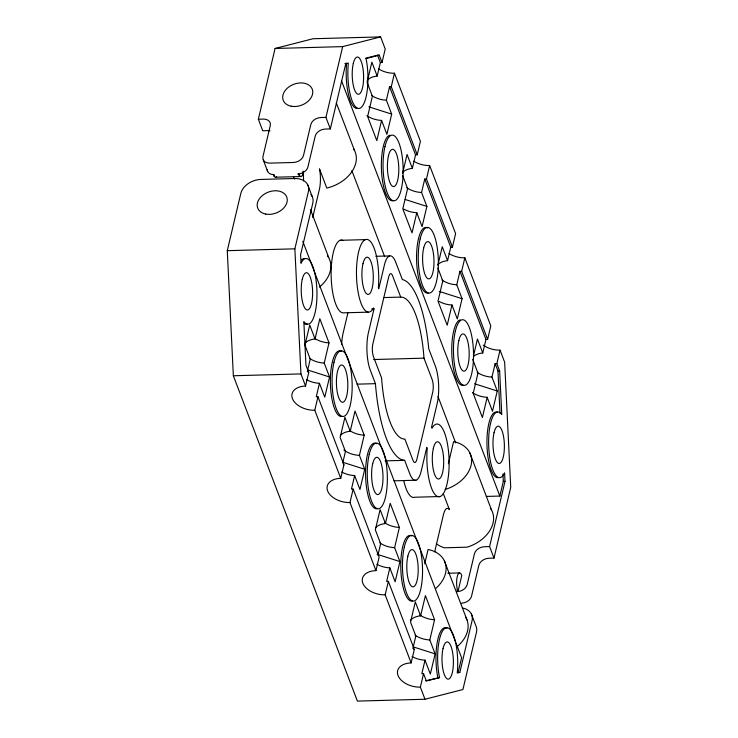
<?xml version="1.0" encoding="UTF-8"?>
<svg xmlns="http://www.w3.org/2000/svg" width="738" height="738" viewBox="0 0 738 738"><rect width="100%" height="100%" fill="white"/><g stroke="black" fill="none" stroke-linecap="round" stroke-linejoin="round"><path stroke-width="1.11" d="M276.602 176.631A10.646 3.247 88.4 0 1 274.102 176.197L274.204 174.657L271.436 174.343A8.874 6.374 -20.9 0 1 267.211 169.777M457.329 589.561L457.957 591.608L461.776 575.446A10.646 3.247 88.4 0 0 457.495 575.622A10.646 3.247 88.4 0 0 457.329 589.561L457.108 591.645L460.06 591.175A8.874 6.374 -20.9 0 0 467.145 584.68L474.479 553.675A8.874 6.374 -20.9 0 1 484.525 546.701L489.589 546.563L493.99 558.103L488.916 558.242A8.874 6.374 -20.9 0 0 478.879 565.207L471.545 596.212A8.874 6.374 -20.9 0 1 461.508 603.186M424.987 699.255L357.395 701.1L233.346 375.762L227.276 250.671L240.828 193.384A17.749 12.749 -20.9 0 1 260.911 179.435L294.702 178.513A17.749 12.749 -20.9 0 1 308.419 191.539L294.868 248.826L300.938 373.917L305.55 386.029A18.634 11.651 13.3 0 0 292.433 398.631A18.634 11.651 13.3 0 0 314.794 410.254L340.744 478.325A18.634 11.651 13.3 0 0 327.626 490.918A18.634 11.651 13.3 0 0 349.987 502.55L375.937 570.622A18.634 11.651 13.3 0 0 362.819 583.214A18.634 11.651 13.3 0 0 385.181 594.846L411.131 662.918A18.634 11.651 13.3 0 0 398.013 675.51A18.634 11.651 13.3 0 0 420.374 687.143L424.987 699.255L462.92 689.532L476.462 632.245A17.749 12.749 -20.9 0 0 475.789 625.566L471.388 614.025M269.951 130.801A8.874 6.374 -20.9 0 0 267.82 130.635L262.746 130.774L258.355 119.233L275.08 48.468L313.013 38.745L380.605 36.9L385.218 49.012L382.035 62.49A18.634 11.651 13.3 0 0 380.365 62.592L377.542 55.202L365.439 58.311M303.549 171.317A10.646 3.247 88.4 0 1 299.453 175.506L297.857 174.011L300.809 173.541A8.874 6.374 -20.9 0 0 307.903 167.046L315.227 136.041A8.874 6.374 -20.9 0 1 325.274 129.067L330.338 128.929L325.938 117.388L342.672 46.614L380.605 36.9M330.338 128.929L345.753 63.736L348.336 63.081A32.832 10.009 88.4 0 0 359.489 108.366A32.832 10.009 88.4 0 0 366.03 58.542L379.24 55.156L382.035 62.49M312.718 217.516L319.406 189.251A17.749 5.415 88.4 0 0 319.471 168.845L326.805 188.07A33.284 23.911 -20.9 0 0 353.548 148.818M307.312 371.611L310.255 359.166L304.951 345.246L309.729 325.034L315.034 338.945A18.634 11.651 13.3 0 0 305.089 343.17M315.034 338.945L319.822 318.724L329.01 342.847L324.231 363.068L329.545 376.98L324.757 397.201L319.453 383.29A18.634 11.651 13.3 0 1 306.519 379.683M367.229 80.304A18.634 11.651 13.3 0 1 377.173 76.079L380.365 62.592M305.55 386.029L308.742 372.552L305.947 365.209L303.835 321.657A32.832 10.009 88.4 0 0 316.842 288.789A32.832 10.009 88.4 0 0 301.003 263.309L300.587 254.776L312.811 203.07A17.749 12.749 -20.9 0 0 310.91 194.509M319.453 383.29L316.27 396.767A18.634 11.651 13.3 0 0 317.977 396.776L343.936 464.839L340.744 478.325M366.86 115.691A18.634 11.651 13.3 0 0 381.592 120.414L376.814 140.635L367.616 116.521L372.395 96.3L367.09 82.379L371.869 62.158L377.173 76.079M381.592 120.414L386.906 134.334L391.684 114.113L386.371 100.193L389.563 86.715A18.634 11.651 13.3 0 0 391.269 86.724L417.228 154.786A18.634 11.651 13.3 0 0 415.559 154.888L389.563 86.715M314.794 410.254L317.977 396.776M391.269 86.724L394.461 73.237A18.634 11.651 13.3 0 1 378.576 68.883M347.902 312.875L343.087 333.253A26.623 8.118 88.4 0 0 341.629 344.545M402.533 173.605L407.062 154.454L412.367 168.375A18.634 11.651 13.3 0 0 402.422 172.591M374.009 308.964L368.437 332.561A26.623 8.118 88.4 0 0 370.255 370.079L375.43 383.668A92.296 28.145 88.4 0 0 404.664 460.337L409.848 473.916A26.623 8.118 88.4 0 0 421.223 471.001L426.804 447.412L427.21 448.473A36.383 11.098 88.4 0 0 438.224 496.683A36.383 11.098 88.4 0 0 448.639 452.634A36.383 11.098 88.4 0 0 431.988 428.252L431.582 427.191L437.154 403.594A26.623 8.118 88.4 0 0 435.337 366.076L428.741 348.77A88.745 27.066 88.4 0 0 402.348 279.545L395.743 262.239A26.623 8.118 88.4 0 0 384.369 265.154L378.788 288.743L378.382 287.682A36.383 11.098 88.4 0 0 367.358 239.472A36.383 11.098 88.4 0 0 356.952 283.521A36.383 11.098 88.4 0 0 373.603 307.903L374.009 308.964L371.703 309.028M342.755 462.874L345.449 451.462L340.144 437.542L344.923 417.321L350.227 431.241A18.634 11.651 13.3 0 0 340.283 435.466M350.227 431.241L355.015 411.02L364.203 435.143L359.424 455.364L364.738 469.276L359.95 489.497L354.646 475.576A18.634 11.651 13.3 0 1 341.712 471.979M412.367 168.375L415.559 154.888M417.228 154.786L420.411 141.309L394.461 73.237M354.646 475.576L351.463 489.063A18.634 11.651 13.3 0 0 353.17 489.073L379.129 557.135L375.937 570.622M403.852 209.112A18.634 11.651 13.3 0 0 416.786 212.71L412.007 232.931L402.81 208.817L407.588 188.596L402.69 175.745M416.786 212.71L422.09 226.631L426.878 206.409L421.564 192.489L424.756 179.011A18.634 11.651 13.3 0 0 426.463 179.02L452.422 247.082A18.634 11.651 13.3 0 0 450.752 247.184L424.756 179.011M349.987 502.55L353.17 489.073M426.463 179.02L429.654 165.533A18.634 11.651 13.3 0 1 413.769 161.179M437.985 264.841L442.256 246.75L447.56 260.671A18.634 11.651 13.3 0 0 437.616 264.887M377.948 555.17L380.642 543.758L375.338 529.838L380.116 509.617L385.421 523.537A18.634 11.651 13.3 0 0 375.476 527.762M385.421 523.537L390.208 503.316L399.396 527.43L394.618 547.651L399.931 561.572L395.144 581.793L389.839 567.873A18.634 11.651 13.3 0 1 376.906 564.275M447.56 260.671L450.752 247.184M452.422 247.082L455.604 233.605L429.654 165.533M389.839 567.873L386.657 581.36A18.634 11.651 13.3 0 0 388.363 581.369L414.322 649.431L411.131 662.918M439.045 301.408A18.634 11.651 13.3 0 0 451.979 305.006L447.2 325.227L438.003 301.104L442.782 280.883L437.883 268.042M451.979 305.006L457.283 318.927L462.071 298.706L456.757 284.785L459.949 271.307A18.634 11.651 13.3 0 0 461.656 271.316L487.615 339.379A18.634 11.651 13.3 0 0 485.945 339.48L459.949 271.307M385.181 594.846L388.363 581.369M461.656 271.316L464.848 257.83A18.634 11.651 13.3 0 1 448.962 253.475M473.427 356.067L477.449 339.046L482.753 352.958A18.634 11.651 13.3 0 0 473.556 356.454M424.691 563.86L428.086 549.469A33.284 23.911 -20.9 0 1 435.475 588.675M448.344 463.768L453.584 441.619A33.284 23.911 -20.9 0 1 471.314 464.119A33.284 23.911 -20.9 0 1 445.18 489.488M412.893 648.499L415.835 636.055L410.531 622.134L415.309 601.913L420.614 615.833A18.634 11.651 13.3 0 0 410.669 620.058M420.614 615.833L425.402 595.612L434.59 619.726L429.811 639.947L435.125 653.868L430.337 674.089L425.033 660.169A18.634 11.651 13.3 0 1 412.099 656.571M482.753 352.958L485.945 339.48M487.615 339.379L490.798 325.901L464.848 257.83M425.033 660.169L421.85 673.656A18.634 11.651 13.3 0 0 423.557 673.665L426.352 680.999L439.562 677.613A32.832 10.009 88.4 0 1 446.103 627.789A32.832 10.009 88.4 0 1 457.256 673.074L459.839 672.419L472.062 620.704A17.749 12.749 -20.9 0 0 462.615 608.029M472.431 392.579A18.634 11.651 13.3 0 0 487.172 397.302L482.394 417.524L473.196 393.4L477.975 373.179L472.671 359.268M487.172 397.302L492.477 411.214L497.264 391.002L491.951 377.081L495.143 363.594A18.634 11.651 13.3 0 0 496.849 363.603L499.644 370.946L501.757 414.498A32.832 10.009 88.4 0 0 488.75 447.366A32.832 10.009 88.4 0 0 504.589 472.846L505.004 481.379L489.589 546.563M420.374 687.143L423.557 673.665M496.849 363.603L500.041 350.126A18.634 11.651 13.3 0 1 483.233 345.144M486.333 496.425L499.847 496.056L503.307 481.425L502.947 473.953M493.99 558.103L510.724 487.329L504.654 362.238L500.041 350.126M344.923 63.56L346.648 63.127A32.832 10.009 88.4 0 0 357.801 108.412M425.761 680.759L439.562 677.613M275.08 48.468L342.672 46.614M377.542 55.202L379.24 55.156M258.355 119.233L263.42 119.095A8.874 6.374 -20.9 0 1 270.274 125.608L262.949 156.613A8.874 6.374 -20.9 0 0 269.804 163.126L293.456 162.48A8.874 6.374 -20.9 0 0 303.502 155.506L310.827 124.501A8.874 6.374 -20.9 0 1 320.873 117.526L325.938 117.388M275.781 177.212L301.132 176.52M340.163 240.311L365.504 239.619M227.276 250.671L294.868 248.826M375.854 256.298L389.682 255.929M383.529 297.58L400.716 297.11A70.996 21.651 88.4 0 1 423.99 358.161L432.154 379.553A8.874 2.703 88.4 0 1 432.754 392.062L416.822 459.46A8.874 2.703 88.4 0 1 413.031 460.438L404.876 439.045A70.996 21.651 88.4 0 1 381.592 377.994L373.437 356.602A8.874 2.703 88.4 0 1 372.828 344.092L388.769 276.695A8.874 2.703 88.4 0 1 392.561 275.717L400.716 297.11M368.336 312.156L342.995 312.847A36.383 11.098 88.4 0 1 331.122 273.604A36.383 11.098 88.4 0 1 342.949 240.477M373.585 359.535L423.99 358.161M233.346 375.762L300.938 373.917M495.143 363.594L497.956 370.993L499.644 370.946M356.998 384.166L375.43 383.668M385.079 460.872L404.664 460.337M394.018 480.825L415.909 480.226M503.307 481.425L505.004 481.379M440.088 496.536L414.738 497.228A36.383 11.098 88.4 0 1 403.751 480.549M447.828 573.241L459.35 572.928M459.839 672.419L458.15 672.466L461.61 657.826L302.774 241.261M368.871 106.835L391.684 114.113M405.153 199.481L426.878 206.409M439.258 291.427L462.071 298.706M474.451 383.723L497.264 391.002M307.82 370.052L329.545 376.98M343.013 462.348L364.738 469.276M377.118 554.303L399.931 561.572M413.4 646.94L435.125 653.868M302.552 173.412L303.539 175.432M298.706 173.974L299.453 175.506M302.469 173.144L303.466 175.201M273.364 174.666L274.102 176.197M336.316 102.923L354.581 150.626M444.341 560.742L466.988 619.92M341.426 80.571L499.847 496.056M351.832 170.561L384.664 256.667M438.021 396.601L455.669 442.883M443.289 493.547L449.396 509.571A17.749 5.415 88.4 0 0 443.464 514.589L435.494 548.288A17.749 5.415 88.4 0 0 434.848 551.923M307.746 184.86L312.146 196.391M469.838 452.892L491.508 509.958M310.56 209.703L329.083 258.475A33.284 23.911 -20.9 0 1 319.425 287.073M263.281 159.952L267.59 171.299M497.956 370.993L500.013 413.4M294.683 179.066A33.284 23.911 -20.9 0 1 293.659 177.258M327.46 255.8A33.284 23.911 -20.9 0 1 328.604 257.562M302.921 171.262A17.749 5.415 88.4 0 1 303.521 180.893M465.687 617.217A33.284 23.911 -20.9 0 1 456.444 647.217M490.456 508.251A33.284 23.911 -20.9 0 1 467.172 547.172L444.424 547.799A33.284 23.911 -20.9 0 1 436.37 543.768M343.373 464.866A18.634 11.651 13.3 0 1 343.936 464.839M308.18 372.57A18.634 11.651 13.3 0 1 308.742 372.552M413.76 649.458A18.634 11.651 13.3 0 1 414.322 649.431M342.008 416.398A32.832 10.009 88.4 0 1 330.375 381.924A32.832 10.009 88.4 0 1 341.454 351.408M498.178 477.67A32.832 10.009 88.4 0 1 486.942 443.224A32.832 10.009 88.4 0 1 497.56 412.358M491.951 377.081A18.634 11.651 13.3 0 1 477.218 372.358M456.757 284.785A18.634 11.651 13.3 0 1 442.025 280.062M421.564 192.489A18.634 11.651 13.3 0 1 406.832 187.766M386.371 100.193A18.634 11.651 13.3 0 1 371.638 95.47M392.994 200.708A32.832 10.009 88.4 0 1 381.481 170.524A32.832 10.009 88.4 0 1 389.821 135.257M428.188 293.004A32.832 10.009 88.4 0 1 416.555 258.531A32.832 10.009 88.4 0 1 427.634 228.005M463.381 385.301A32.832 10.009 88.4 0 1 451.868 355.116A32.832 10.009 88.4 0 1 460.208 319.849M437.874 677.659A32.832 10.009 88.4 0 1 437.274 642.014A32.832 10.009 88.4 0 1 446.97 628.25M301.556 259.951A32.832 10.009 88.4 0 1 304.038 258.577M307.211 323.973A32.832 10.009 88.4 0 1 304.656 323.89M324.231 363.068A18.634 11.651 13.3 0 1 309.499 358.345M329.01 342.847A18.634 11.651 13.3 0 1 314.277 338.124M359.424 455.364A18.634 11.651 13.3 0 1 343.843 450.032M364.203 435.143A18.634 11.651 13.3 0 1 349.471 430.42M394.618 547.651A18.634 11.651 13.3 0 1 379.885 542.928M399.396 527.43A18.634 11.651 13.3 0 1 384.664 522.716M429.811 639.947A18.634 11.651 13.3 0 1 415.079 635.224M434.59 619.726A18.634 11.651 13.3 0 1 419.857 615.003M412.394 600.99A32.832 10.009 88.4 0 1 400.762 566.516A32.832 10.009 88.4 0 1 411.841 535.991M377.201 508.694A32.832 10.009 88.4 0 1 365.568 474.22A32.832 10.009 88.4 0 1 376.648 443.695M433.372 448.261A18.634 5.683 88.4 0 0 437.403 478.685A18.634 5.683 88.4 0 0 443.197 454.174A18.634 5.683 88.4 0 0 433.372 448.261M362.985 263.669A18.634 5.683 88.4 0 0 367.017 294.093A18.634 5.683 88.4 0 0 372.81 269.582A18.634 5.683 88.4 0 0 362.985 263.669M333.973 362.284A32.832 10.009 88.4 0 0 341.076 415.9A32.832 10.009 88.4 0 0 351.288 372.699A32.832 10.009 88.4 0 0 333.973 362.284M337.487 371.509A18.634 5.683 88.4 0 0 341.519 401.942A18.634 5.683 88.4 0 0 347.312 377.422A18.634 5.683 88.4 0 0 337.487 371.509M369.166 454.58A32.832 10.009 88.4 0 0 376.269 508.196A32.832 10.009 88.4 0 0 386.472 464.995A32.832 10.009 88.4 0 0 369.166 454.58M372.681 463.805A18.634 5.683 88.4 0 0 376.712 494.239A18.634 5.683 88.4 0 0 382.505 469.719A18.634 5.683 88.4 0 0 372.681 463.805M404.359 546.876A32.832 10.009 88.4 0 0 411.463 600.483A32.832 10.009 88.4 0 0 421.666 557.291A32.832 10.009 88.4 0 0 404.359 546.876M407.874 556.101A18.634 5.683 88.4 0 0 411.905 586.535A18.634 5.683 88.4 0 0 417.699 562.015A18.634 5.683 88.4 0 0 407.874 556.101M455.346 331.187A32.832 10.009 88.4 0 0 462.449 384.793A32.832 10.009 88.4 0 0 472.652 341.602A32.832 10.009 88.4 0 0 455.346 331.187M458.861 340.412A18.634 5.683 88.4 0 0 462.892 370.845A18.634 5.683 88.4 0 0 468.685 346.325A18.634 5.683 88.4 0 0 458.861 340.412M420.153 238.891A32.832 10.009 88.4 0 0 427.256 292.506A32.832 10.009 88.4 0 0 437.468 249.306A32.832 10.009 88.4 0 0 420.153 238.891M423.667 248.116A18.634 5.683 88.4 0 0 427.699 278.549A18.634 5.683 88.4 0 0 433.492 254.029A18.634 5.683 88.4 0 0 423.667 248.116M384.959 146.594A32.832 10.009 88.4 0 0 392.062 200.21A32.832 10.009 88.4 0 0 402.275 157.009A32.832 10.009 88.4 0 0 384.959 146.594M388.474 155.819A18.634 5.683 88.4 0 0 392.505 186.253A18.634 5.683 88.4 0 0 398.299 161.733A18.634 5.683 88.4 0 0 388.474 155.819M353.281 63.533A18.634 5.683 88.4 0 0 357.312 93.957A18.634 5.683 88.4 0 0 363.105 69.437A18.634 5.683 88.4 0 0 353.281 63.533M494.054 432.708A18.634 5.683 88.4 0 0 498.085 463.141A18.634 5.683 88.4 0 0 503.879 438.621A18.634 5.683 88.4 0 0 494.054 432.708M443.068 648.398A18.634 5.683 88.4 0 0 447.099 678.831A18.634 5.683 88.4 0 0 452.892 654.311A18.634 5.683 88.4 0 0 443.068 648.398M302.294 279.222A18.634 5.683 88.4 0 0 306.325 309.646A18.634 5.683 88.4 0 0 312.119 285.126A18.634 5.683 88.4 0 0 302.294 279.222M265.708 214.066A15.535 11.153 -20.9 0 0 287.23 199.122A15.535 11.153 -20.9 0 0 263.743 194.509A15.535 11.153 -20.9 0 0 265.708 214.066M291.206 106.217A15.535 11.153 -20.9 0 0 312.728 91.281A15.535 11.153 -20.9 0 0 289.241 86.669A15.535 11.153 -20.9 0 0 291.206 106.217"/></g></svg>
